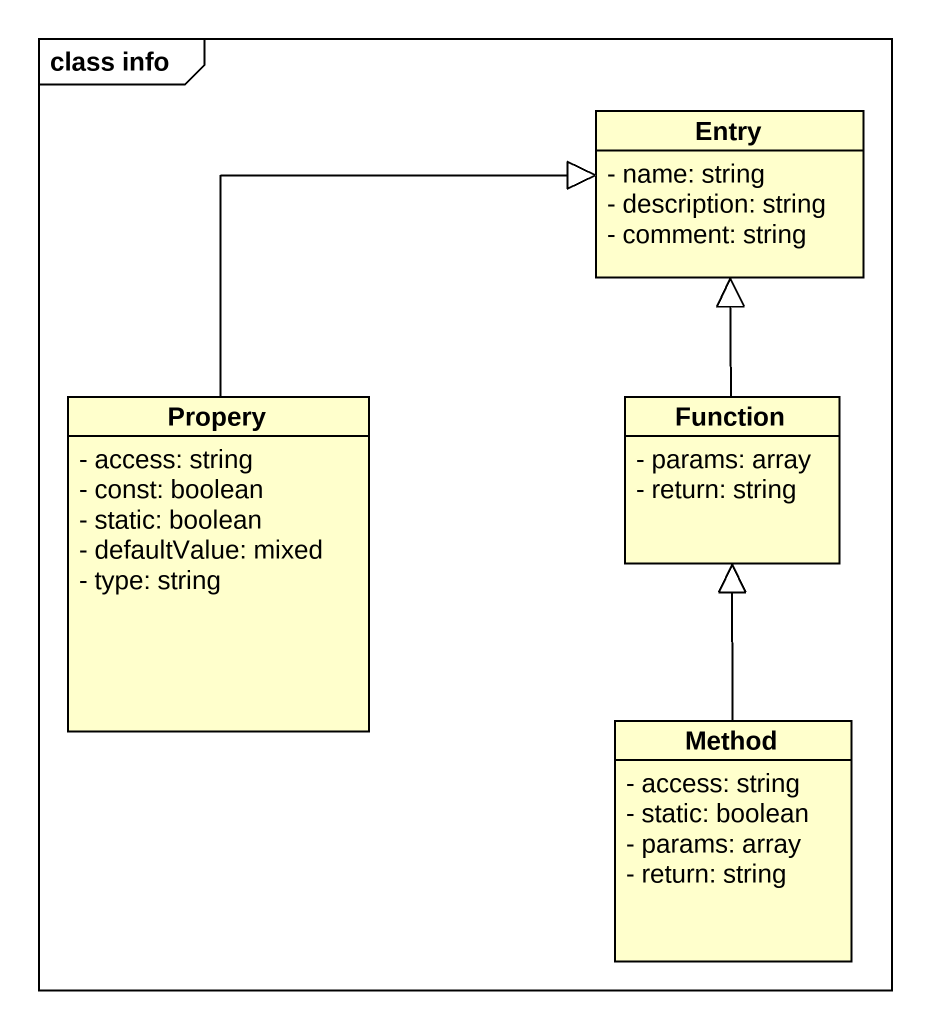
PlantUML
@startuml
mainframe class info
hide circle
hide empty members
skinparam classAttributeIconSize 0
class Entry {
  - name: string
  - description: string
  - comment: string
}
class Propery {
  - access: string
  - const: boolean
  - static: boolean
  - defaultValue: mixed
  - type: string
}
class Function {
  - params: array
  - return: string
}
class Method {
  - access: string
  - static: boolean
  - params: array
  - return: string
}
Propery -up-|> Entry
Function -up-|> Entry
Method -up-|> Function
@enduml
